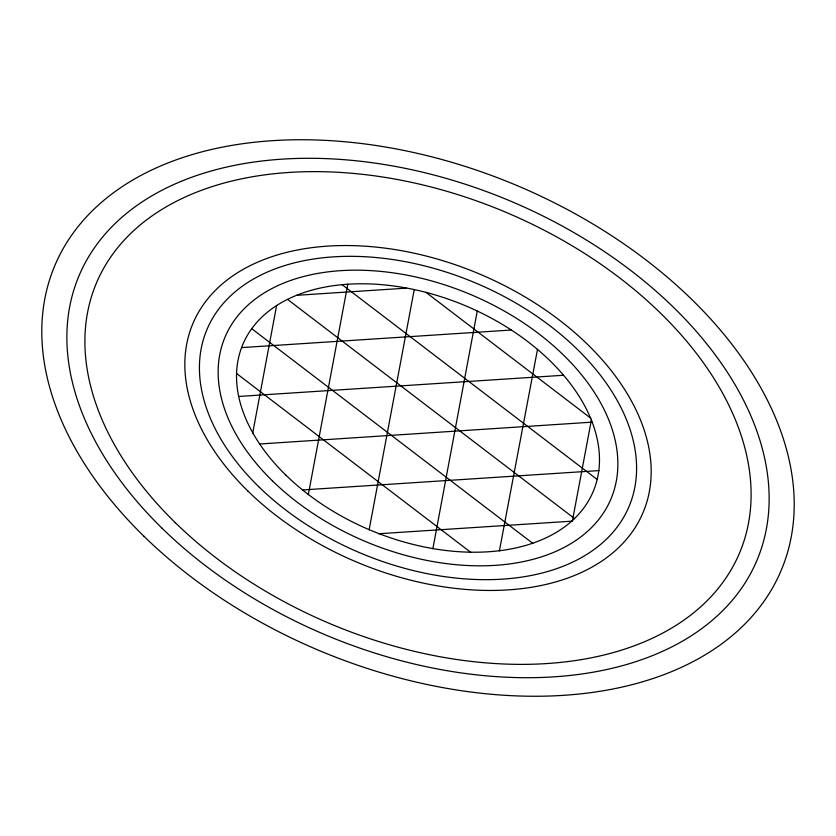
<?xml version="1.0" encoding="UTF-8"?>
<svg xmlns="http://www.w3.org/2000/svg" width="836" height="836" viewBox="0 0 836 836"><rect width="100%" height="100%" fill="white"/><g stroke="black" fill="none" stroke-linecap="round" stroke-linejoin="round"><path stroke-width="1.25" d="M432.849 548.824L477.272 311.013M252.723 433.006L276.643 305.443M308.296 494.745L347.807 284.219M369.115 529.857L414.238 289.58M572.451 520.64L591.407 419.923M499.385 550.924L537.506 349.354M297.031 295.286L406.411 288.138M241.573 347.598L511.392 330.021M238.573 396.463L563.422 375.27M259.505 444.01L592.296 422.138M302.433 489.959L599.172 470.584M378.603 533.744L572.305 521.141M425.911 292.307L590.864 418.282M341.976 284.574L597.28 479.561M287.605 299.424L574.698 518.675M251.824 328.767L532.825 543.379M236.692 373.577L470.72 552.314M143.907 536.231A393.871 252.65 22.7 0 0 778.222 577.028A393.871 252.65 22.7 0 0 331.871 140.741A393.871 252.65 22.7 0 0 143.907 536.231M285.787 475.036A189.991 121.868 22.7 0 0 591.763 494.713A189.991 121.868 22.7 0 0 376.451 284.261A189.991 121.868 22.7 0 0 285.787 475.036M272.39 480.815A209.24 134.22 22.7 0 0 609.371 502.478A209.24 134.22 22.7 0 0 372.239 270.707A209.24 134.22 22.7 0 0 272.39 480.815M258.742 486.698A228.855 146.802 22.7 0 0 627.303 510.399A228.855 146.802 22.7 0 0 367.955 256.903A228.855 146.802 22.7 0 0 258.742 486.698M248.125 491.275A244.112 156.583 22.7 0 0 641.264 516.564A244.112 156.583 22.7 0 0 364.621 246.16A244.112 156.583 22.7 0 0 248.125 491.275M175.32 522.688A348.737 223.693 22.7 0 0 736.944 558.803A348.737 223.693 22.7 0 0 341.736 172.509A348.737 223.693 22.7 0 0 175.32 522.688M162.174 528.352A367.631 235.815 22.7 0 0 754.218 566.432A367.631 235.815 22.7 0 0 337.608 159.216A367.631 235.815 22.7 0 0 162.174 528.352"/></g></svg>
